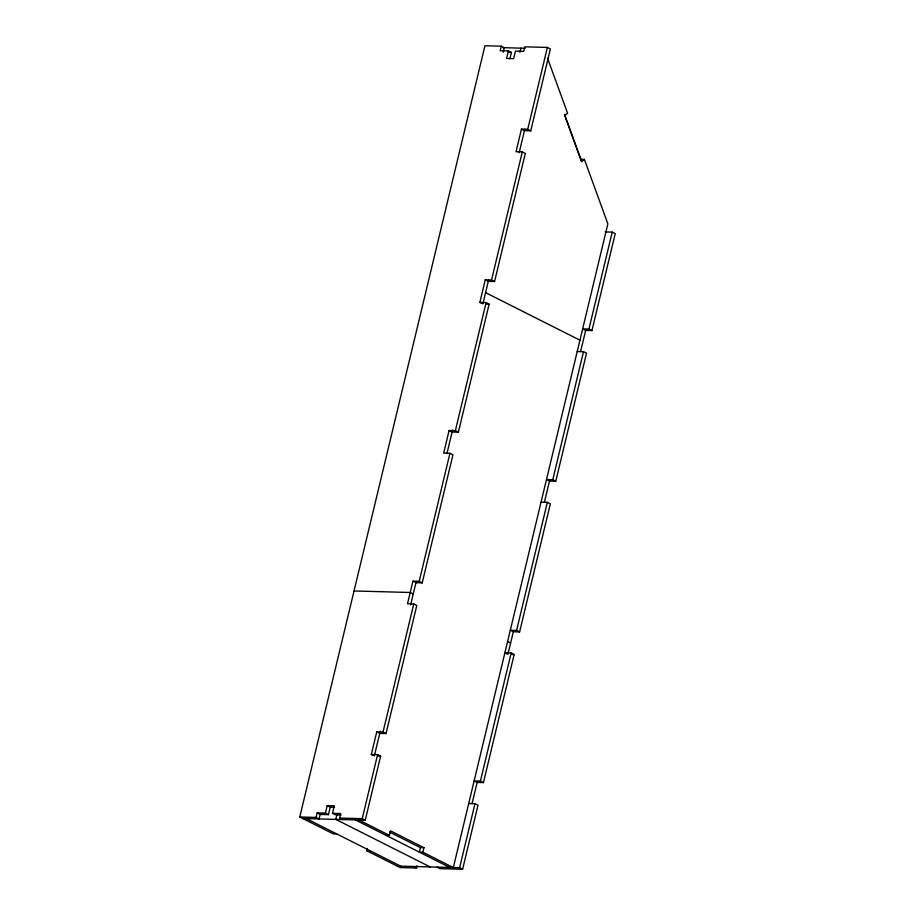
<?xml version="1.0" encoding="UTF-8"?>
<svg xmlns="http://www.w3.org/2000/svg" width="915" height="915" viewBox="0 0 915 915"><rect width="100%" height="100%" fill="white"/><g stroke="black" fill="none" stroke-linecap="round" stroke-linejoin="round"><path stroke-width="1.37" d="M336.777 833.954L333.243 833.851L299.777 816.992L484.939 45.75L501.237 46.185L504.245 47.706L503.159 52.224M317.162 812.909L320.17 814.43L319.083 818.948L316.075 817.427L317.162 812.909L325.408 813.138L328.428 814.647L330.235 807.121L327.215 805.6L325.408 813.138M501.237 46.185L500.15 50.702L508.397 50.931L511.416 52.452L509.907 58.72M508.397 50.931L506.59 58.468L513.658 58.652L515.465 51.114L523.712 51.343L524.798 46.825L547.387 47.431L550.395 48.941L530.746 130.834L524.455 130.662L521.447 129.141L516.014 151.741L522.305 151.913L525.313 153.434L494.569 281.511L488.278 281.34L485.27 279.818L479.837 302.419L481.85 303.437M340.986 814.99L335.496 814.842L332.477 813.321L334.284 805.783L327.215 805.6M337.109 813.847L335.782 819.394L430.153 866.94M519.937 52.315L520.944 48.152M342.656 819.577L339.648 818.067L340.723 813.549L332.477 813.321M373.32 755.47L371.318 754.463L376.74 731.863L383.03 732.034L386.038 733.544L416.794 605.467L413.774 603.957L407.495 603.786L412.917 581.185L419.207 581.345L422.215 582.866L452.959 454.789L449.951 453.268L443.672 453.108L449.093 430.507L455.373 430.668L458.392 432.189L489.136 304.112L486.128 302.591L479.837 302.419M374.327 755.984L380.274 731.199M410.595 604.907L416.268 581.311M446.92 453.634L452.582 430.039M482.857 303.94L488.564 280.173M519.171 152.691L524.821 129.141M377.598 754.635L380.617 756.145L365.245 820.183L362.226 818.673L377.598 754.635L371.318 754.463M383.03 732.034L413.774 603.957M419.207 581.345L449.951 453.268M455.373 430.668L486.128 302.591M494.569 281.511L491.549 279.99L522.305 151.913M530.746 130.834L527.726 129.312L547.387 47.431M417.011 865.75L416.474 868.015L400.175 867.569L366.709 850.71L367.247 848.457M385.878 835.269L389.413 835.361L390.499 830.843L423.965 847.702L422.879 852.22L453.325 867.569L607.869 223.855L584.388 159.382L580.853 159.29M389.435 831.998L420.42 847.61L419.344 852.128L422.879 852.22M472.037 803.713L477.138 782.439L474.13 780.918L480.409 781.09L483.429 782.611L514.173 654.534L511.165 653.013L504.874 652.841L506.887 653.859M507.894 654.362L513.315 631.762L510.307 630.241L516.586 630.412L519.606 631.933L550.35 503.856L547.342 502.335L541.051 502.163M544.379 502.358L549.492 481.084L546.484 479.563L552.763 479.735L555.771 481.244L586.526 353.167L583.507 351.657L577.228 351.486M580.556 351.669L585.669 330.406L582.649 328.885L588.94 329.057L591.948 330.567L615.223 233.634L612.215 232.113L605.158 231.918M474.988 803.69L477.996 805.211L462.624 869.25L459.616 867.729L474.988 803.69L468.697 803.53M480.409 781.09L511.165 653.013M516.586 630.412L547.342 502.335M552.763 479.735L583.507 351.657M588.94 329.057L612.215 232.113M584.388 159.382L581.574 161.726L564.772 115.587L567.597 113.243L547.536 58.183M502.701 47.66L525.153 48.266M508.66 52.372L511.416 52.452M521.447 129.141L527.726 129.312M485.27 279.818L491.549 279.99M486.62 304.043L489.136 304.112M585.669 330.406L591.948 330.567M458.392 432.189L452.101 432.017L449.093 430.507M549.492 481.084L555.771 481.244M422.215 582.866L415.936 582.695L412.917 581.185M354.036 590.976L410.206 592.485L413.214 593.995M513.315 631.762L519.606 631.933M511.657 654.465L514.173 654.534M386.038 733.544L379.759 733.384L376.74 731.863M378.101 756.087L380.617 756.145M477.138 782.439L483.429 782.611M330.235 807.121L334.478 807.236M320.17 814.43L328.428 814.647M299.777 816.992L316.075 817.427M339.648 818.067L362.226 818.673M302.785 818.513L365.245 820.183M420.42 847.61L423.965 847.702M366.709 850.71L370.243 850.813M397.156 866.059L459.616 867.729M462.624 869.25L440.035 868.644L437.027 867.123M485.568 292.64L579.938 340.186M507.596 641.541L510.604 643.062M358.954 820.023L389.413 835.361M355.42 819.92L449.791 867.466M413.466 866.494L416.474 868.015M306.319 818.605L400.701 866.15M564.429 114.169L581.46 160.948"/></g></svg>
